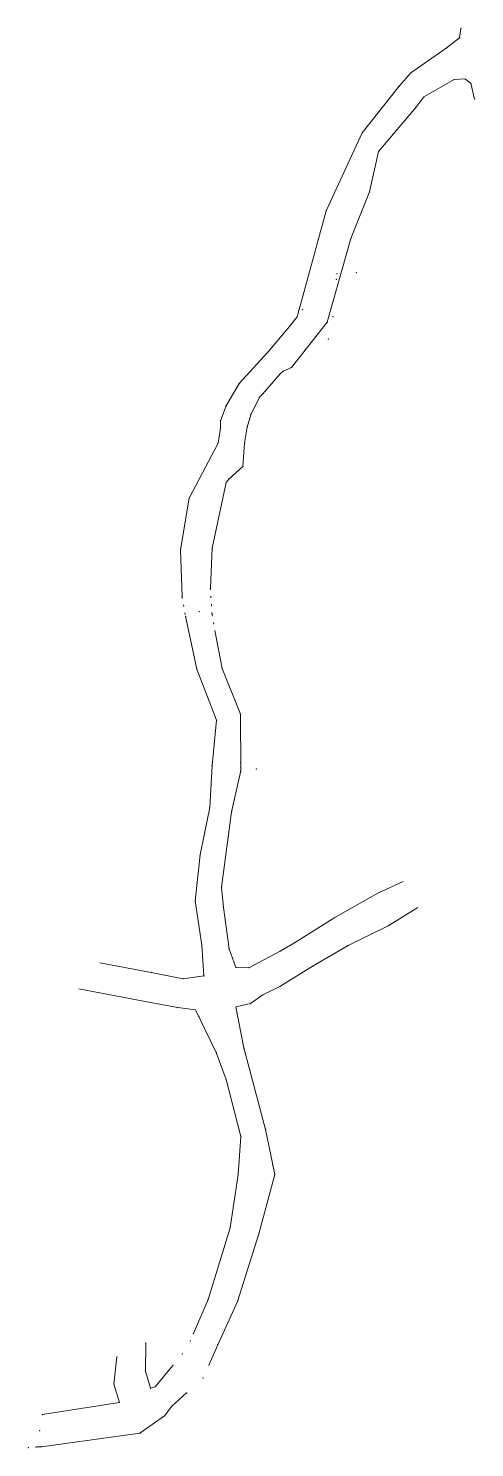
# Model space of a CAD drawing. Header units: millimetres. Extents: x 649704 to 649756, y 4146989 to 4147156.
import ezdxf

# ---------------------------------------------------------------- set-up
doc = ezdxf.new("R2010")
doc.units = ezdxf.units.MM
doc.layers.add('2640', color=1, linetype='Continuous', lineweight=0)
doc.layers.add('INIT_COORD', color=5, linetype='Continuous', lineweight=0)

msp = doc.modelspace()

# ---------------------------------------------------------------- linework, layer by layer
at = {"layer": '2640', "lineweight": 0}
for p, q in [((649754.67, 4147154.91, 2653.72), (649754.83, 4147156.02, 2654.06)), ((649753.1, 4147153.69, 2653.22), (649748.96, 4147150.8, 2652.85)), ((649753.1, 4147153.69, 2653.22), (649754.67, 4147154.91, 2653.72)), ((649748.96, 4147150.8, 2652.85), (649747.59, 4147149.23, 2652.25)), ((649747.59, 4147149.23, 2652.25), (649743.25, 4147143.75, 2651.05)), ((649754.02, 4147150.02, 2652.87), (649750.48, 4147147.98, 2652.88)), ((649755.3, 4147150.1, 2653.09), (649754.02, 4147150.02, 2652.87)), ((649755.99, 4147149.58, 2652.87), (649755.3, 4147150.1, 2653.09)), ((649756.43, 4147147.73, 2652.45), (649755.99, 4147149.58, 2652.87)), ((649749.53, 4147146.74, 2652.32), (649750.48, 4147147.98, 2652.88)), ((649745.17, 4147141.57, 2651), (649749.53, 4147146.74, 2652.32)), ((649739.03, 4147134.62, 2649.79), (649743.25, 4147143.75, 2651.05)), ((649745.17, 4147141.57, 2651), (649744.12, 4147136.83, 2649.67)), ((649744.12, 4147136.83, 2649.67), (649741.92, 4147131.38, 2649.49)), ((649735.62, 4147122.18, 2650.11), (649739.03, 4147134.62, 2649.79)), ((649741.92, 4147131.38, 2649.49), (649739.15, 4147121.54, 2650.23)), ((649735.62, 4147122.18, 2650.11), (649734.72, 4147121.02, 2650.01)), ((649734.72, 4147121.02, 2650.01), (649732.17, 4147118.02, 2650.12)), ((649739.15, 4147121.54, 2650.22), (649734.96, 4147116.23, 2649.87)), ((649732.17, 4147118.02, 2650.12), (649728.83, 4147114.35, 2650.13)), ((649731.59, 4147113.14, 2650.04), (649733.63, 4147115.47, 2650.1)), ((649733.63, 4147115.47, 2650.1), (649734, 4147115.79, 2650.18)), ((649734, 4147115.79, 2650.18), (649734.96, 4147116.23, 2650.11)), ((649728.83, 4147114.35, 2650.13), (649727.3, 4147111.73, 2650.21)), ((649730.19, 4147110.68, 2650.05), (649731.19, 4147112.74, 2650.11)), ((649731.19, 4147112.74, 2650.11), (649731.59, 4147113.14, 2650.04)), ((649727.3, 4147111.73, 2650.21), (649726.62, 4147109.97, 2650.32)), ((649729.78, 4147109.24, 2650.18), (649730.19, 4147110.68, 2650.05)), ((649726.64, 4147109.11, 2650.3), (649726.36, 4147107.36, 2650.25)), ((649726.62, 4147109.97, 2650.32), (649726.64, 4147109.11, 2650.3)), ((649729.47, 4147107.36, 2650.14), (649729.78, 4147109.24, 2650.18)), ((649726.36, 4147107.36, 2650.12), (649722.97, 4147100.91, 2650.31)), ((649729.26, 4147104.61, 2650.15), (649729.47, 4147107.36, 2650.14)), ((649727.6, 4147103.13, 2650.13), (649729.26, 4147104.61, 2650.33)), ((649727.31, 4147102.75, 2650.06), (649725.66, 4147095.02, 2649.22)), ((649727.6, 4147103.13, 2650.13), (649727.31, 4147102.75, 2650.06)), ((649721.96, 4147094.82, 2649.24), (649722.97, 4147100.91, 2650.31)), ((649722.13, 4147089.31, 2648.89), (649721.96, 4147094.82, 2649.24)), ((649725.66, 4147095.02, 2649.22), (649725.46, 4147090.33, 2648.82)), ((649722.13, 4147089.31, 2649.56), (649722.16, 4147089.11, 2649.5)), ((649725.46, 4147090.33, 2649.56), (649725.47, 4147090.14, 2649.5)), ((649725.51, 4147089.39, 2649.56), (649725.52, 4147089.19, 2649.5)), ((649722.3, 4147088.37, 2649.56), (649722.33, 4147088.18, 2649.5)), ((649722.46, 4147087.44, 2649.56), (649722.5, 4147087.24, 2649.5)), ((649725.57, 4147088.44, 2649.56), (649725.58, 4147088.24, 2649.5)), ((649725.63, 4147087.49, 2649.56), (649725.64, 4147087.29, 2649.5)), ((649725.64, 4147087.22, 2649.56), (649725.68, 4147087.03, 2649.5)), ((649723.85, 4147080.83, 2648.42), (649722.54, 4147087.03, 2648.34)), ((649725.82, 4147086.29, 2649.56), (649725.85, 4147086.09, 2649.5)), ((649725.99, 4147085.36, 2649.56), (649726.83, 4147080.9, 2649.2)), ((649726.18, 4147074.84, 2649.24), (649723.85, 4147080.83, 2648.42)), ((649726.83, 4147080.9, 2648.47), (649728.98, 4147075.55, 2649.2)), ((649728.98, 4147075.55, 2649.2), (649728.99, 4147074.69, 2649.85)), ((649725.64, 4147069.49, 2649.71), (649726.18, 4147074.84, 2649.24)), ((649729.01, 4147069.86, 2649.28), (649728.99, 4147074.69, 2649.27)), ((649725.38, 4147064.58, 2650.07), (649725.64, 4147069.49, 2649.71)), ((649727.94, 4147064.09, 2650.15), (649729.01, 4147068.88, 2649.94)), ((649729.01, 4147069.86, 2649.86), (649729.01, 4147068.88, 2649.94)), ((649724.77, 4147061.55, 2649.7), (649725.38, 4147064.58, 2650.07)), ((649727.54, 4147061.13, 2649.7), (649727.94, 4147064.09, 2650.15)), ((649724.77, 4147061.55, 2649.7), (649724.25, 4147059.04, 2649.35)), ((649726.77, 4147055.24, 2649.55), (649727.54, 4147061.13, 2649.57)), ((649724.25, 4147059.04, 2649.35), (649723.67, 4147053.64, 2649.58)), ((649745.07, 4147054.56, 2650.13), (649748.07, 4147055.91, 2649.91)), ((649726.97, 4147052.85, 2649.6), (649726.77, 4147055.24, 2649.55)), ((649740.05, 4147051.67, 2649.97), (649745.07, 4147054.56, 2650.13)), ((649723.67, 4147053.64, 2649.58), (649724.45, 4147048.42, 2649.31)), ((649727.65, 4147048, 2649.28), (649726.97, 4147052.85, 2649.6)), ((649746.3, 4147050.71, 2649.67), (649749.78, 4147052.86, 2650.13)), ((649735.32, 4147048.73, 2650.03), (649740.05, 4147051.67, 2649.97)), ((649741.62, 4147048.39, 2649.83), (649746.3, 4147050.71, 2649.67)), ((649724.45, 4147048.42, 2649.31), (649724.7, 4147044.83, 2649.27)), ((649728.44, 4147045.83, 2649.64), (649727.65, 4147048, 2649.28)), ((649729.97, 4147045.79, 2649.53), (649733.62, 4147047.72, 2649.83)), ((649733.62, 4147047.72, 2649.83), (649735.32, 4147048.73, 2650.03)), ((649737.51, 4147046.01, 2650), (649741.62, 4147048.39, 2649.83)), ((649712.47, 4147046.38, 2649.56), (649718.52, 4147045.24, 2649.5)), ((649729.97, 4147045.79, 2649.53), (649728.44, 4147045.83, 2649.64)), ((649729.97, 4147045.79, 2649.53), (649728.44, 4147045.83, 2649.64)), ((649733.59, 4147043.58, 2649.76), (649737.51, 4147046.01, 2650)), ((649718.52, 4147045.24, 2649.5), (649722.27, 4147044.5, 2649.23)), ((649722.27, 4147044.5, 2649.23), (649724.7, 4147044.83, 2649.27)), ((649710.02, 4147043.32, 2649.68), (649717.81, 4147041.84, 2649.44)), ((649730.14, 4147041.59, 2649.82), (649731.59, 4147042.63, 2649.58)), ((649731.59, 4147042.63, 2649.58), (649733.59, 4147043.58, 2649.76)), ((649721.62, 4147041.12, 2649.44), (649717.81, 4147041.84, 2649.44)), ((649723.69, 4147040.87, 2649.59), (649721.62, 4147041.12, 2649.44)), ((649723.69, 4147040.87, 2649.59), (649726.14, 4147035.85, 2649.38)), ((649730.14, 4147041.59, 2649.82), (649728.45, 4147041.19, 2649.8)), ((649728.45, 4147041.19, 2649.8), (649729.37, 4147036.38, 2649.43)), ((649726.14, 4147035.85, 2649.38), (649727.3, 4147032.69, 2649.07)), ((649729.37, 4147036.38, 2649.43), (649730.04, 4147033.88, 2649.29)), ((649730.04, 4147033.88, 2649.29), (649731.92, 4147026.81, 2648.41)), ((649727.3, 4147032.69, 2649.07), (649729.04, 4147025.99, 2648.38)), ((649729.04, 4147025.99, 2648.38), (649728.7, 4147021.53, 2647.56)), ((649731.92, 4147026.81, 2648.41), (649732.76, 4147022.65, 2647.91)), ((649732.76, 4147022.65, 2647.91), (649733.02, 4147021.53, 2647.45)), ((649728.7, 4147021.53, 2647.56), (649727.78, 4147015.27, 2646.84)), ((649731.14, 4147014.57, 2646.8), (649733.02, 4147021.53, 2647.32)), ((649727.78, 4147015.27, 2646.84), (649725.19, 4147006.87, 2645.57)), ((649728.63, 4147006.64, 2645.75), (649731.14, 4147014.57, 2646.8)), ((649725.19, 4147006.87, 2645.57), (649723.46, 4147002.85, 2645.14)), ((649726.31, 4147001.54, 2645.16), (649728.63, 4147006.64, 2645.75)), ((649717.84, 4146998.46, 2644.69), (649717.88, 4147001.76, 2644.81)), ((649725.27, 4146999.16, 2644.89), (649726.31, 4147001.54, 2645.16)), ((649714.13, 4146996.93, 2644.93), (649714.5, 4147000.12, 2644.38)), ((649718.99, 4146996.62, 2644.36), (649721.06, 4146999.13, 2644.51)), ((649718.43, 4146996.44, 2644.41), (649717.84, 4146998.46, 2644.69)), ((649714.79, 4146994.79, 2644.33), (649714.13, 4146996.93, 2644.93)), ((649718.43, 4146996.44, 2644.41), (649718.99, 4146996.62, 2644.36)), ((649720.93, 4146994.33, 2644.24), (649722.66, 4146995.9, 2644.46)), ((649705.73, 4146993.36, 2643.69), (649714.79, 4146994.79, 2644.33)), ((649720.06, 4146993.2, 2644.2), (649720.93, 4146994.33, 2644.24)), ((649720.06, 4146993.2, 2644.2), (649717.19, 4146991.16, 2644.09)), ((649717.19, 4146991.16, 2644.09), (649705.66, 4146989.58, 2643.84)), ((649704.16, 4146989.48, 2649.56), (649704.11, 4146989.48, 2649.5)), ((649705.11, 4146989.55, 2649.56), (649704.91, 4146989.53, 2649.5)), ((649705.66, 4146989.58, 2643.84), (649705.11, 4146989.55, 2643.75))]:
    msp.add_line(p, q, dxfattribs=at)
for p in [(649754.83, 4147156.02, 2654.06), (649753.1, 4147153.69, 2653.22), (649754.67, 4147154.91, 2653.72), (649748.96, 4147150.8, 2652.85), (649747.59, 4147149.23, 2652.25), (649754.02, 4147150.02, 2652.87), (649755.3, 4147150.1, 2653.09), (649755.99, 4147149.58, 2652.87), (649750.48, 4147147.98, 2652.88), (649756.43, 4147147.73, 2652.45), (649749.53, 4147146.74, 2652.32), (649743.25, 4147143.75, 2651.05), (649745.17, 4147141.57, 2651), (649744.12, 4147136.83, 2649.67), (649739.03, 4147134.62, 2649.79), (649741.92, 4147131.38, 2649.49), (649740.28, 4147127.23, 2650.2), (649742.56, 4147127.37, 2650.21), (649740.21, 4147126.56, 2650.03), (649735.81, 4147122.9, 2650.21), (649736.25, 4147123, 2650.17), (649739.81, 4147122.2, 2650.13), (649734.72, 4147121.02, 2650.01), (649739.15, 4147121.54, 2650.22), (649739.3, 4147119.57, 2649.99), (649732.17, 4147118.02, 2650.12), (649733.63, 4147115.47, 2650.1), (649734, 4147115.79, 2650.18), (649734.96, 4147116.23, 2649.87), (649734.96, 4147116.23, 2650.11), (649728.83, 4147114.35, 2650.13), (649731.19, 4147112.74, 2650.11), (649731.59, 4147113.14, 2650.04), (649727.3, 4147111.73, 2650.21), (649730.19, 4147110.68, 2650.05), (649726.62, 4147109.97, 2650.32), (649726.64, 4147109.11, 2650.3), (649729.78, 4147109.24, 2650.18), (649726.36, 4147107.36, 2650.12), (649726.36, 4147107.36, 2650.25), (649729.47, 4147107.36, 2650.14), (649729.26, 4147104.61, 2650.33), (649727.31, 4147102.75, 2650.06), (649727.6, 4147103.13, 2650.13), (649722.97, 4147100.91, 2650.31), (649721.96, 4147094.82, 2649.24), (649725.66, 4147095.02, 2649.22), (649722.13, 4147089.31, 2648.89), (649722.13, 4147089.31, 2648.89), (649725.46, 4147090.33, 2648.82), (649725.46, 4147090.33, 2648.82), (649724.15, 4147087.58, 2648.15), (649725.64, 4147087.22, 2648.5), (649725.64, 4147087.22, 2648.5), (649725.64, 4147087.22, 2648.5), (649722.54, 4147087.03, 2648.34), (649722.54, 4147087.03, 2648.34), (649723.85, 4147080.83, 2648.42), (649726.83, 4147080.9, 2648.47), (649728.98, 4147075.55, 2649.2), (649726.18, 4147074.84, 2649.24), (649725.64, 4147069.49, 2649.71), (649725.68, 4147069.9, 2650.07), (649729.01, 4147069.86, 2649.28), (649729.01, 4147069.34, 2649.82), (649729.01, 4147068.88, 2649.94), (649730.84, 4147069.11, 2649.75), (649725.38, 4147064.58, 2650.07), (649727.94, 4147064.09, 2650.15), (649724.77, 4147061.55, 2649.7), (649727.54, 4147061.13, 2649.57), (649724.25, 4147059.04, 2649.35), (649723.89, 4147055.72, 2649.38), (649726.77, 4147055.27, 2649.36), (649726.77, 4147055.24, 2649.55), (649723.67, 4147053.64, 2649.58), (649726.97, 4147052.85, 2649.6), (649724.45, 4147048.42, 2649.31), (649727.65, 4147048, 2649.28), (649733.62, 4147047.72, 2649.83), (649735.32, 4147048.73, 2650.03), (649728.44, 4147045.83, 2649.64), (649729.97, 4147045.79, 2649.53), (649729.97, 4147045.79, 2649.53), (649737.51, 4147046.01, 2650), (649718.52, 4147045.24, 2649.5), (649722.27, 4147044.5, 2649.23), (649724.7, 4147044.83, 2649.27), (649721.62, 4147041.12, 2649.44), (649728.59, 4147040.48, 2649.58), (649730.14, 4147041.59, 2649.82), (649730.14, 4147041.59, 2649.82), (649724.1, 4147040.03, 2649.38), (649726.14, 4147035.85, 2649.38), (649729.37, 4147036.38, 2649.43), (649730.04, 4147033.88, 2649.29), (649727.3, 4147032.69, 2649.07), (649729.04, 4147025.99, 2648.38), (649731.92, 4147026.81, 2648.41), (649732.76, 4147022.65, 2647.91), (649728.7, 4147021.53, 2647.56), (649733.02, 4147021.53, 2647.32), (649733.02, 4147021.53, 2647.45), (649727.78, 4147015.27, 2646.84), (649731.14, 4147014.57, 2646.8), (649725.19, 4147006.87, 2645.57), (649728.63, 4147006.64, 2645.75), (649723.46, 4147002.85, 2645.14), (649717.88, 4147001.76, 2644.81), (649722.15, 4147000.47, 2644.6), (649722.15, 4147000.47, 2644.6), (649722.15, 4147000.47, 2644.6), (649723.09, 4147002, 2645.05), (649723.09, 4147002, 2645.05), (649723.09, 4147002, 2645.05), (649726.31, 4147001.54, 2645.16), (649714.5, 4147000.12, 2644.38), (649721.06, 4146999.13, 2644.51), (649725.27, 4146999.16, 2644.89), (649717.84, 4146998.46, 2644.69), (649724.6, 4146997.64, 2644.71), (649724.6, 4146997.64, 2644.71), (649724.6, 4146997.64, 2644.71), (649714.13, 4146996.93, 2644.93), (649718.43, 4146996.44, 2644.41), (649722.66, 4146995.9, 2644.46), (649714.79, 4146994.79, 2644.33), (649720.93, 4146994.33, 2644.24), (649705.73, 4146993.36, 2643.69), (649720.06, 4146993.2, 2644.2), (649717.19, 4146991.16, 2644.09), (649704.11, 4146989.48, 2643.58), (649704.11, 4146989.48, 2643.58), (649705.11, 4146989.55, 2643.75), (649705.66, 4146989.58, 2643.84)]:
    msp.add_point(p, dxfattribs=at)
at = {"layer": 'INIT_COORD'}
msp.add_point((649705.42, 4146991.45, 2646.63), dxfattribs=at)

doc.saveas('drawing.dxf')
